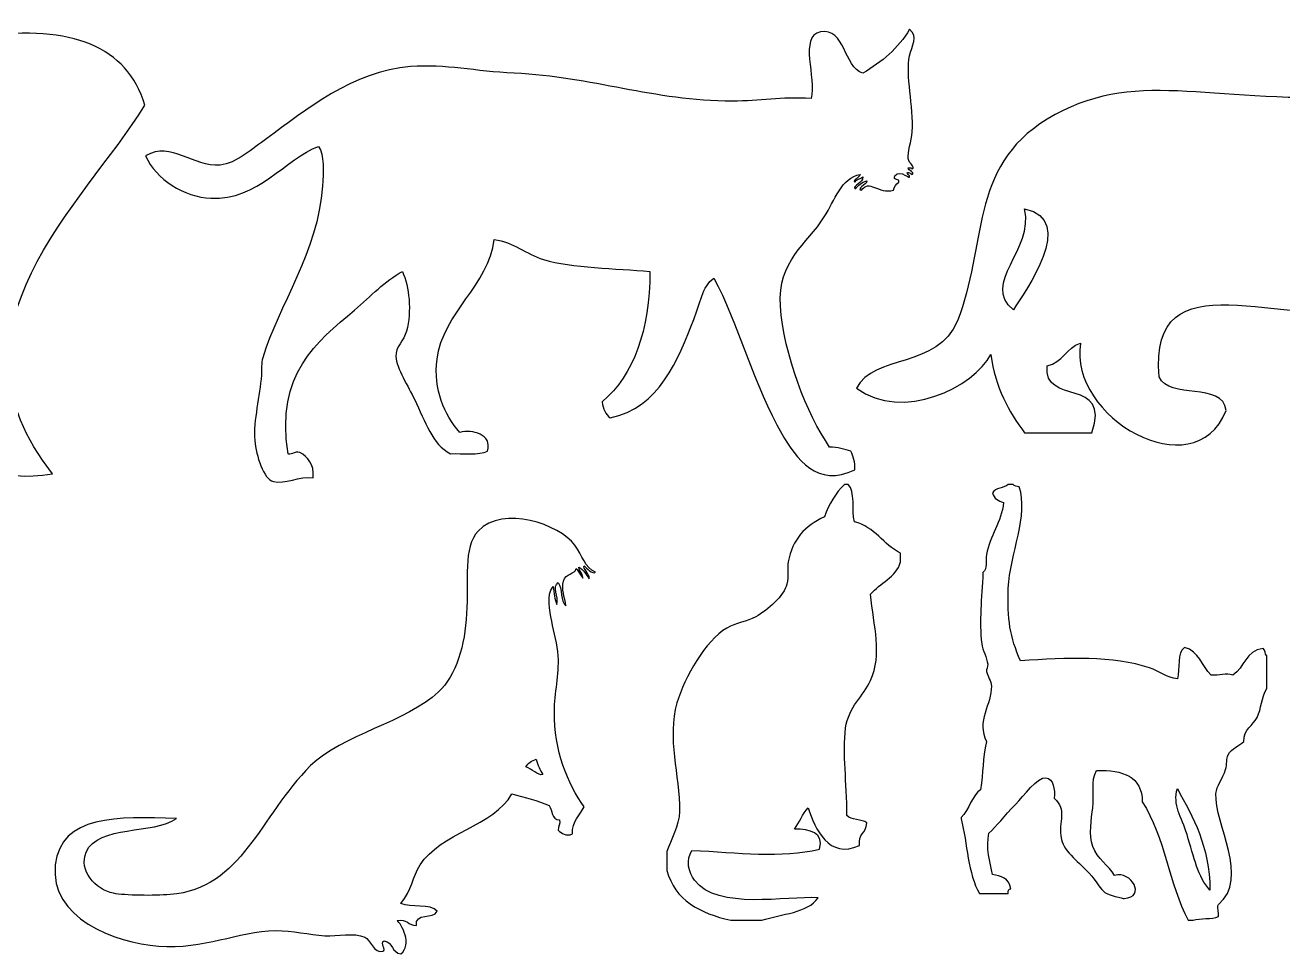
# Model space of a CAD drawing. Header units: centimetres. Extents: x -64 to 65, y -66 to 66.
# Drawn here: x 21.84 to 36.04, y -22.18 to -11.69 of the extents above; entities that cross this region are included whole.
import ezdxf

# ---------------------------------------------------------------- set-up
doc = ezdxf.new("R2010")
doc.units = ezdxf.units.CM
doc.header["$MEASUREMENT"] = 0
doc.layers.add('Layer 1', color=7, linetype='Continuous')

msp = doc.modelspace()

# ---------------------------------------------------------------- linework, layer by layer
at = {"layer": 'Layer 1'}
for points, knots in [([(21.36418, -11.81071), (22.3556, -11.68707), (22.98946, -11.92112), (23.18671, -12.59173), (23.18671, -12.59173), (22.47781, -13.74582), (20.82726, -15.10048), (22.14528, -16.75744), (22.14528, -16.75744), (20.90433, -16.95696), (20.95016, -15.86971), (20.58315, -15.19529), (20.58315, -15.19529), (19.57112, -15.79518), (18.60073, -14.81818), (17.9796, -15.71604), (17.9796, -15.71604), (17.96817, -16.16139), (18.17312, -16.39038), (18.5003, -16.49706), (18.5003, -16.49706), (18.39084, -17.07658), (17.11883, -16.7009), (16.93817, -16.49706), (16.93817, -16.49706), (16.73203, -15.59668), (17.2276, -15.39795), (17.45887, -14.93501), (17.45887, -14.93501), (17.0407, -14.32329), (16.31227, -16.53603), (15.37599, -15.45566), (15.37599, -15.45566), (16.83271, -15.26341), (16.87978, -13.66157), (17.9796, -13.11246), (17.9796, -13.11246), (19.62949, -13.1481), (21.25432, -13.75241), (21.36418, -11.81071)], [0, 0, 0, 0, 0.09090909, 0.09090909, 0.09090909, 0.09090909, 0.18181818, 0.18181818, 0.18181818, 0.18181818, 0.27272727, 0.27272727, 0.27272727, 0.27272727, 0.36363636, 0.36363636, 0.36363636, 0.36363636, 0.45454545, 0.45454545, 0.45454545, 0.45454545, 0.54545455, 0.54545455, 0.54545455, 0.54545455, 0.63636364, 0.63636364, 0.63636364, 0.63636364, 0.72727273, 0.72727273, 0.72727273, 0.72727273, 0.81818182, 0.81818182, 0.81818182, 0.81818182, 1, 1, 1, 1]), ([(31.82271, -13.38749), (31.84311, -13.4529), (31.72024, -13.30441), (31.6574, -13.38749), (31.6574, -13.38749), (31.62927, -13.45567), (31.71714, -13.40792), (31.70251, -13.46263), (31.70251, -13.46263), (31.67219, -13.48242), (31.65166, -13.51195), (31.64237, -13.5528), (31.64237, -13.5528), (31.46894, -13.59709), (31.36419, -13.42262), (31.28172, -13.5528), (31.28172, -13.5528), (31.21253, -13.53819), (31.33866, -13.48716), (31.34181, -13.4476), (31.34181, -13.4476), (31.27897, -13.4599), (31.24439, -13.50052), (31.20653, -13.53777), (31.20653, -13.53777), (31.18147, -13.497), (31.29681, -13.46821), (31.2967, -13.40249), (31.2967, -13.40249), (31.26844, -13.42429), (31.21862, -13.42461), (31.20653, -13.4626), (31.20653, -13.4626), (31.17417, -13.43889), (31.26199, -13.40884), (31.26662, -13.37246), (31.26662, -13.37246), (31.05252, -13.41061), (30.9778, -13.66736), (30.86085, -13.85337), (30.86085, -13.85337), (30.66628, -14.1628), (30.32946, -14.34502), (30.36486, -14.86037), (30.36486, -14.86037), (30.40222, -15.40345), (30.66397, -16.08611), (30.92096, -16.45345), (30.92096, -16.45345), (31.01399, -16.45567), (31.08773, -16.4771), (31.16141, -16.49856), (31.16141, -16.49856), (31.18512, -16.56002), (31.21086, -16.61942), (31.20652, -16.70896), (31.20652, -16.70896), (30.78041, -16.91814), (30.54554, -16.58757), (30.37991, -16.30314), (30.37991, -16.30314), (30.07678, -15.78249), (29.87633, -15.03055), (29.61344, -14.54475), (29.61344, -14.54475), (29.4826, -14.63664), (29.45392, -14.8437), (29.38799, -15.01065), (29.38799, -15.01065), (29.2113, -15.45811), (28.99498, -16.01713), (28.44118, -16.1228), (28.44118, -16.1228), (28.39234, -16.08142), (28.36014, -16.02345), (28.35101, -15.94246), (28.35101, -15.94246), (28.71444, -15.63456), (28.88494, -15.13379), (28.89206, -14.46958), (28.89206, -14.46958), (28.50836, -14.43286), (28.01052, -14.43376), (27.68971, -14.33432), (27.68971, -14.33432), (27.49024, -14.27249), (27.34792, -14.13694), (27.13361, -14.10887), (27.13361, -14.10887), (27.07262, -14.62491), (26.55428, -14.93252), (26.48734, -15.46153), (26.48734, -15.46153), (26.44363, -15.80745), (26.56947, -16.08428), (26.74282, -16.28814), (26.74282, -16.28814), (26.8858, -16.2494), (27.11096, -16.30806), (27.05847, -16.49856), (27.05847, -16.49856), (26.95877, -16.5492), (26.78103, -16.52168), (26.63762, -16.52862), (26.63762, -16.52862), (26.43191, -16.41937), (26.35732, -16.17159), (26.23185, -15.91241), (26.23185, -15.91241), (26.167, -15.77842), (26.02778, -15.55681), (26.02148, -15.43148), (26.02148, -15.43148), (26.01611, -15.32636), (26.11456, -15.24593), (26.14168, -15.14592), (26.14168, -15.14592), (26.2042, -14.9152), (26.17227, -14.64414), (26.09662, -14.46959), (26.09662, -14.46959), (25.89937, -14.57664), (25.73933, -14.74918), (25.55557, -14.90546), (25.55557, -14.90546), (25.12475, -15.2718), (24.66493, -15.62142), (24.8041, -16.52863), (24.8041, -16.52863), (24.82341, -16.55665), (24.87877, -16.4941), (24.93933, -16.5136), (24.93933, -16.5136), (25.03029, -16.56792), (25.09943, -16.64407), (25.08967, -16.79916), (25.08967, -16.79916), (24.93433, -16.77649), (24.76582, -16.87713), (24.63874, -16.84422), (24.63874, -16.84422), (24.53121, -16.81641), (24.442, -16.55209), (24.42837, -16.37834), (24.42837, -16.37834), (24.41054, -16.15135), (24.48843, -15.87307), (24.50351, -15.64193), (24.50351, -15.64193), (24.50843, -15.56679), (24.50031, -15.5071), (24.51854, -15.44651), (24.51854, -15.44651), (24.6966, -14.85469), (25.1415, -14.24141), (25.19484, -13.50775), (25.19484, -13.50775), (25.20656, -13.34627), (25.21225, -13.15191), (25.14978, -13.05687), (25.14978, -13.05687), (24.77709, -13.18964), (24.46139, -13.67248), (23.93238, -13.64303), (23.93238, -13.64303), (23.63311, -13.62636), (23.30995, -13.43369), (23.19599, -13.16207), (23.19599, -13.16207), (23.4847, -12.99284), (23.73648, -13.29516), (24.0376, -13.26729), (24.0376, -13.26729), (24.21614, -13.25073), (24.40622, -13.08123), (24.56362, -12.9667), (24.56362, -12.9667), (25.00106, -12.64854), (25.53954, -12.20499), (26.18684, -12.15512), (26.18684, -12.15512), (26.58956, -12.12408), (26.9119, -12.20994), (27.35913, -12.23029), (27.35913, -12.23029), (28.2458, -12.27056), (28.92419, -12.54456), (29.82388, -12.54591), (29.82388, -12.54591), (30.14014, -12.54636), (30.36395, -12.49418), (30.71066, -12.51583), (30.71066, -12.51583), (30.77284, -12.28405), (30.57109, -11.81371), (30.81588, -11.76439), (30.81588, -11.76439), (31.09819, -11.70753), (31.07705, -12.16259), (31.29679, -12.23029), (31.29679, -12.23029), (31.51041, -12.10321), (31.69665, -11.9488), (31.82281, -11.7343), (31.82281, -11.7343), (31.92605, -11.81749), (31.84829, -11.91964), (31.82281, -12.03489), (31.82281, -12.03489), (31.77651, -12.24489), (31.87144, -12.60811), (31.85289, -12.89156), (31.85289, -12.89156), (31.8458, -12.9994), (31.7991, -13.12863), (31.80783, -13.19215), (31.80783, -13.19215), (31.81683, -13.25779), (31.89221, -13.28153), (31.85289, -13.31235), (31.85289, -13.31235), (31.85046, -13.29478), (31.82551, -13.29968), (31.80783, -13.29735), (31.80783, -13.29735), (31.80783, -13.32878), (31.88969, -13.35384), (31.85289, -13.37252), (31.85289, -13.37252), (31.80985, -13.34019), (31.7713, -13.34257), (31.82271, -13.38749)], [0, 0, 0, 0, 0.01694915, 0.01694915, 0.01694915, 0.01694915, 0.03389831, 0.03389831, 0.03389831, 0.03389831, 0.05084746, 0.05084746, 0.05084746, 0.05084746, 0.06779661, 0.06779661, 0.06779661, 0.06779661, 0.08474576, 0.08474576, 0.08474576, 0.08474576, 0.10169492, 0.10169492, 0.10169492, 0.10169492, 0.11864407, 0.11864407, 0.11864407, 0.11864407, 0.13559322, 0.13559322, 0.13559322, 0.13559322, 0.15254237, 0.15254237, 0.15254237, 0.15254237, 0.16949153, 0.16949153, 0.16949153, 0.16949153, 0.18644068, 0.18644068, 0.18644068, 0.18644068, 0.20338983, 0.20338983, 0.20338983, 0.20338983, 0.22033898, 0.22033898, 0.22033898, 0.22033898, 0.23728814, 0.23728814, 0.23728814, 0.23728814, 0.25423729, 0.25423729, 0.25423729, 0.25423729, 0.27118644, 0.27118644, 0.27118644, 0.27118644, 0.28813559, 0.28813559, 0.28813559, 0.28813559, 0.30508475, 0.30508475, 0.30508475, 0.30508475, 0.3220339, 0.3220339, 0.3220339, 0.3220339, 0.33898305, 0.33898305, 0.33898305, 0.33898305, 0.3559322, 0.3559322, 0.3559322, 0.3559322, 0.37288136, 0.37288136, 0.37288136, 0.37288136, 0.38983051, 0.38983051, 0.38983051, 0.38983051, 0.40677966, 0.40677966, 0.40677966, 0.40677966, 0.42372881, 0.42372881, 0.42372881, 0.42372881, 0.44067797, 0.44067797, 0.44067797, 0.44067797, 0.45762712, 0.45762712, 0.45762712, 0.45762712, 0.47457627, 0.47457627, 0.47457627, 0.47457627, 0.49152542, 0.49152542, 0.49152542, 0.49152542, 0.50847458, 0.50847458, 0.50847458, 0.50847458, 0.52542373, 0.52542373, 0.52542373, 0.52542373, 0.54237288, 0.54237288, 0.54237288, 0.54237288, 0.55932203, 0.55932203, 0.55932203, 0.55932203, 0.57627119, 0.57627119, 0.57627119, 0.57627119, 0.59322034, 0.59322034, 0.59322034, 0.59322034, 0.61016949, 0.61016949, 0.61016949, 0.61016949, 0.62711864, 0.62711864, 0.62711864, 0.62711864, 0.6440678, 0.6440678, 0.6440678, 0.6440678, 0.66101695, 0.66101695, 0.66101695, 0.66101695, 0.6779661, 0.6779661, 0.6779661, 0.6779661, 0.69491525, 0.69491525, 0.69491525, 0.69491525, 0.71186441, 0.71186441, 0.71186441, 0.71186441, 0.72881356, 0.72881356, 0.72881356, 0.72881356, 0.74576271, 0.74576271, 0.74576271, 0.74576271, 0.76271186, 0.76271186, 0.76271186, 0.76271186, 0.77966102, 0.77966102, 0.77966102, 0.77966102, 0.79661017, 0.79661017, 0.79661017, 0.79661017, 0.81355932, 0.81355932, 0.81355932, 0.81355932, 0.83050847, 0.83050847, 0.83050847, 0.83050847, 0.84745763, 0.84745763, 0.84745763, 0.84745763, 0.86440678, 0.86440678, 0.86440678, 0.86440678, 0.88135593, 0.88135593, 0.88135593, 0.88135593, 0.89830508, 0.89830508, 0.89830508, 0.89830508, 0.91525424, 0.91525424, 0.91525424, 0.91525424, 0.93220339, 0.93220339, 0.93220339, 0.93220339, 0.94915254, 0.94915254, 0.94915254, 0.94915254, 0.96610169, 0.96610169, 0.96610169, 0.96610169, 1, 1, 1, 1]), ([(33.75552, -15.28151), (33.58934, -15.3262), (33.55653, -15.50429), (33.3759, -15.53456), (33.3759, -15.53456), (33.33285, -15.99943), (34.10226, -15.65177), (33.88207, -16.29378), (33.88207, -16.29378), (33.62902, -16.29378), (33.3759, -16.29378), (33.12285, -16.29378), (33.12285, -16.29378), (32.94479, -16.05007), (32.78839, -15.78467), (32.74323, -15.40803), (32.74323, -15.40803), (32.55445, -15.77183), (31.7453, -16.17588), (31.22476, -15.78765), (31.22476, -15.78765), (31.41166, -15.40747), (32.14797, -15.56455), (32.36361, -15.02843), (32.36361, -15.02843), (32.70003, -14.19211), (32.48516, -13.29366), (33.37591, -12.75074), (33.37591, -12.75074), (34.34778, -12.15847), (35.20169, -12.57313), (36.7924, -12.49772), (36.7924, -12.49772), (37.27185, -12.47499), (37.64076, -12.18466), (38.18429, -12.24462), (38.18429, -12.24462), (39.05318, -12.34043), (39.70353, -13.26006), (40.71498, -13.13037), (40.71498, -13.13037), (40.45976, -13.53463), (41.18157, -14.64006), (40.58848, -15.02844), (40.58848, -15.02844), (39.7629, -14.92544), (39.07689, -13.91589), (38.18429, -14.64882), (38.18429, -14.64882), (38.00331, -15.63124), (38.84776, -15.58814), (38.94351, -16.29379), (38.94351, -16.29379), (38.22691, -16.36065), (38.18588, -16.31639), (37.42504, -16.29379), (37.42504, -16.29379), (37.17321, -15.99732), (37.13352, -15.48866), (37.17199, -14.9019), (37.17199, -14.9019), (36.01671, -15.12322), (34.52497, -14.28008), (34.6413, -15.66112), (34.6413, -15.66112), (34.75571, -15.92626), (35.35552, -15.70613), (35.40047, -16.04074), (35.40047, -16.04074), (35.03245, -16.94117), (33.60984, -16.10638), (33.75552, -15.28151)], [0, 0, 0, 0, 0.05263158, 0.05263158, 0.05263158, 0.05263158, 0.10526316, 0.10526316, 0.10526316, 0.10526316, 0.15789474, 0.15789474, 0.15789474, 0.15789474, 0.21052632, 0.21052632, 0.21052632, 0.21052632, 0.26315789, 0.26315789, 0.26315789, 0.26315789, 0.31578947, 0.31578947, 0.31578947, 0.31578947, 0.36842105, 0.36842105, 0.36842105, 0.36842105, 0.42105263, 0.42105263, 0.42105263, 0.42105263, 0.47368421, 0.47368421, 0.47368421, 0.47368421, 0.52631579, 0.52631579, 0.52631579, 0.52631579, 0.57894737, 0.57894737, 0.57894737, 0.57894737, 0.63157895, 0.63157895, 0.63157895, 0.63157895, 0.68421053, 0.68421053, 0.68421053, 0.68421053, 0.73684211, 0.73684211, 0.73684211, 0.73684211, 0.78947368, 0.78947368, 0.78947368, 0.78947368, 0.84210526, 0.84210526, 0.84210526, 0.84210526, 0.89473684, 0.89473684, 0.89473684, 0.89473684, 1, 1, 1, 1]), ([(32.99629, -14.90192), (33.12295, -14.70301), (33.72437, -13.87491), (33.12284, -13.76307), (33.12284, -13.76307), (33.234, -14.22014), (32.62881, -14.60746), (32.99629, -14.90192)], [0, 0, 0, 0, 0.33333333, 0.33333333, 0.33333333, 0.33333333, 1, 1, 1, 1]), ([(31.08751, -16.87499), (31.10161, -16.87499), (31.11571, -16.87499), (31.12984, -16.87499), (31.12984, -16.87499), (31.21392, -16.9555), (31.16947, -17.1646), (31.20043, -17.2983), (31.20043, -17.2983), (31.43633, -17.35397), (31.52238, -17.55955), (31.72245, -17.65102), (31.72245, -17.65102), (31.72245, -17.68399), (31.72245, -17.71687), (31.72245, -17.74982), (31.72245, -17.74982), (31.66911, -17.93164), (31.48697, -17.98464), (31.38381, -18.11666), (31.38381, -18.11666), (31.41662, -18.4803), (31.5193, -18.79307), (31.38381, -19.09027), (31.38381, -19.09027), (31.30504, -19.26299), (31.13198, -19.39272), (31.10161, -19.62645), (31.10161, -19.62645), (31.06295, -19.92437), (31.11749, -20.23523), (31.11571, -20.61414), (31.11571, -20.61414), (31.16175, -20.67161), (31.28417, -20.65264), (31.34148, -20.69878), (31.34148, -20.69878), (31.32717, -20.82689), (31.24573, -20.81784), (31.25684, -20.95278), (31.25684, -20.95278), (30.9118, -21.11357), (30.75662, -20.77093), (30.67833, -20.52947), (30.67833, -20.52947), (30.61375, -20.59654), (30.58189, -20.69648), (30.5231, -20.76934), (30.5231, -20.76934), (30.69431, -20.76693), (30.86576, -20.80921), (30.8053, -20.99508), (30.8053, -20.99508), (30.37996, -21.10044), (29.87979, -21.03326), (29.3661, -21.00918), (29.3661, -21.00918), (29.29612, -21.11533), (29.32723, -21.26194), (29.3943, -21.34782), (29.3943, -21.34782), (29.66182, -21.69051), (30.43115, -21.52215), (30.79117, -21.54538), (30.79117, -21.54538), (30.67102, -21.72149), (30.3758, -21.7226), (30.15622, -21.79935), (30.15622, -21.79935), (30.03867, -21.79935), (29.92103, -21.79935), (29.80348, -21.79935), (29.80348, -21.79935), (29.45648, -21.71836), (29.17147, -21.57538), (29.08389, -21.23497), (29.08389, -21.23497), (29.08389, -21.16443), (29.08389, -21.09387), (29.08389, -21.0233), (29.08389, -21.0233), (29.12286, -20.89125), (29.22351, -20.72697), (29.22497, -20.57179), (29.22497, -20.57179), (29.22899, -20.15325), (29.08006, -19.74256), (29.19677, -19.34423), (29.19677, -19.34423), (29.28173, -19.05425), (29.51813, -18.63996), (29.76118, -18.49764), (29.76118, -18.49764), (29.86111, -18.43909), (29.98835, -18.42477), (30.08572, -18.37067), (30.08572, -18.37067), (30.225, -18.2932), (30.406, -18.12995), (30.43846, -18.0038), (30.43846, -18.0038), (30.46248, -17.9104), (30.43814, -17.82312), (30.45256, -17.74983), (30.45256, -17.74983), (30.5031, -17.49379), (30.63957, -17.34541), (30.86179, -17.24188), (30.86179, -17.24188), (30.91646, -17.09896), (30.98575, -16.9708), (31.08751, -16.87499)], [0, 0, 0, 0, 0.03448276, 0.03448276, 0.03448276, 0.03448276, 0.06896552, 0.06896552, 0.06896552, 0.06896552, 0.10344828, 0.10344828, 0.10344828, 0.10344828, 0.13793103, 0.13793103, 0.13793103, 0.13793103, 0.17241379, 0.17241379, 0.17241379, 0.17241379, 0.20689655, 0.20689655, 0.20689655, 0.20689655, 0.24137931, 0.24137931, 0.24137931, 0.24137931, 0.27586207, 0.27586207, 0.27586207, 0.27586207, 0.31034483, 0.31034483, 0.31034483, 0.31034483, 0.34482759, 0.34482759, 0.34482759, 0.34482759, 0.37931034, 0.37931034, 0.37931034, 0.37931034, 0.4137931, 0.4137931, 0.4137931, 0.4137931, 0.44827586, 0.44827586, 0.44827586, 0.44827586, 0.48275862, 0.48275862, 0.48275862, 0.48275862, 0.51724138, 0.51724138, 0.51724138, 0.51724138, 0.55172414, 0.55172414, 0.55172414, 0.55172414, 0.5862069, 0.5862069, 0.5862069, 0.5862069, 0.62068966, 0.62068966, 0.62068966, 0.62068966, 0.65517241, 0.65517241, 0.65517241, 0.65517241, 0.68965517, 0.68965517, 0.68965517, 0.68965517, 0.72413793, 0.72413793, 0.72413793, 0.72413793, 0.75862069, 0.75862069, 0.75862069, 0.75862069, 0.79310345, 0.79310345, 0.79310345, 0.79310345, 0.82758621, 0.82758621, 0.82758621, 0.82758621, 0.86206897, 0.86206897, 0.86206897, 0.86206897, 0.89655172, 0.89655172, 0.89655172, 0.89655172, 0.93103448, 0.93103448, 0.93103448, 0.93103448, 1, 1, 1, 1]), ([(32.93877, -16.876), (32.95697, -16.876), (32.97515, -16.876), (32.9933, -16.876), (32.9933, -16.876), (33.00489, -16.89627), (33.03722, -16.89574), (33.06151, -16.90328), (33.06151, -16.90328), (33.1733, -17.21488), (32.95629, -17.66438), (32.93877, -18.04863), (32.93877, -18.04863), (32.923, -18.39447), (32.95959, -18.60378), (33.07514, -18.86675), (33.07514, -18.86675), (33.60714, -18.83516), (34.11953, -18.80563), (34.53413, -18.94856), (34.53413, -18.94856), (34.64213, -18.98579), (34.73323, -19.05791), (34.84777, -19.0713), (34.84777, -19.0713), (34.88172, -18.95983), (34.83856, -18.77121), (34.92958, -18.71678), (34.92958, -18.71678), (35.09272, -18.75813), (35.12677, -18.92863), (35.22951, -19.03042), (35.22951, -19.03042), (35.32786, -19.03981), (35.394, -19.00023), (35.47496, -19.03042), (35.47496, -19.03042), (35.60535, -18.94718), (35.61987, -18.74806), (35.81588, -18.73044), (35.81588, -18.73044), (35.84223, -18.74497), (35.83485, -18.79325), (35.85676, -18.81225), (35.85676, -18.81225), (35.85676, -18.93499), (35.85676, -19.05768), (35.85676, -19.18042), (35.85676, -19.18042), (35.79474, -19.29588), (35.79908, -19.40066), (35.74767, -19.50766), (35.74767, -19.50766), (35.70272, -19.6013), (35.59553, -19.63715), (35.5977, -19.78037), (35.5977, -19.78037), (35.54918, -19.83038), (35.45922, -19.85501), (35.4204, -19.93036), (35.4204, -19.93036), (35.39855, -19.97285), (35.41146, -20.03582), (35.39317, -20.094), (35.39317, -20.094), (35.35967, -20.20044), (35.28895, -20.28527), (35.28408, -20.36671), (35.28408, -20.36671), (35.26347, -20.71257), (35.67315, -21.3209), (35.31131, -21.62115), (35.31131, -21.62115), (35.29332, -21.6611), (35.32004, -21.69153), (35.31131, -21.75752), (35.31131, -21.75752), (35.23784, -21.79311), (35.10507, -21.76937), (35.02503, -21.79842), (35.02503, -21.79842), (35.00683, -21.79842), (34.98865, -21.79842), (34.97045, -21.79842), (34.97045, -21.79842), (34.75201, -21.39512), (34.70751, -20.851), (34.45229, -20.46214), (34.45229, -20.46214), (34.45099, -20.17255), (34.23438, -20.09834), (33.93418, -20.10762), (33.93418, -20.10762), (33.86814, -20.22417), (33.91108, -20.38379), (33.89325, -20.53034), (33.89325, -20.53034), (33.87817, -20.65443), (33.84375, -20.83297), (33.89325, -20.96664), (33.89325, -20.96664), (33.94453, -21.10502), (34.07277, -21.17862), (34.1387, -21.2939), (34.1387, -21.2939), (34.32841, -21.23498), (34.49946, -21.53562), (34.24773, -21.55298), (34.24773, -21.55298), (34.22963, -21.55422), (34.06985, -21.51046), (34.02961, -21.4848), (34.02961, -21.4848), (33.98397, -21.45575), (33.93013, -21.35203), (33.85237, -21.26665), (33.85237, -21.26665), (33.7549, -21.1596), (33.56778, -21.02691), (33.53873, -20.88483), (33.53873, -20.88483), (33.49497, -20.67086), (33.61305, -20.55452), (33.45692, -20.42125), (33.45692, -20.42125), (33.46711, -20.31899), (33.45073, -20.20056), (33.36148, -20.18945), (33.36148, -20.18945), (33.2666, -20.17765), (33.11391, -20.39585), (33.02056, -20.48943), (33.02056, -20.48943), (32.89001, -20.62032), (32.80363, -20.74179), (32.72063, -20.81664), (32.72063, -20.81664), (32.68377, -20.97446), (32.72941, -21.14795), (32.76151, -21.28024), (32.76151, -21.28024), (32.84512, -21.2995), (32.95495, -21.31831), (32.96603, -21.44388), (32.96603, -21.44388), (32.94206, -21.44716), (32.93491, -21.46735), (32.93875, -21.49844), (32.93875, -21.49844), (32.82966, -21.49844), (32.72063, -21.49844), (32.61154, -21.49844), (32.61154, -21.49844), (32.4851, -21.27492), (32.47464, -20.93533), (32.40702, -20.65307), (32.40702, -20.65307), (32.40702, -20.64852), (32.40702, -20.64397), (32.40702, -20.63942), (32.40702, -20.63942), (32.49452, -20.55121), (32.53746, -20.3714), (32.62514, -20.32578), (32.62514, -20.32578), (32.65869, -20.11829), (32.64551, -19.98092), (32.69335, -19.78037), (32.69335, -19.78037), (32.5705, -19.55254), (32.75407, -19.35725), (32.74788, -19.15315), (32.74788, -19.15315), (32.74613, -19.09544), (32.70462, -19.04578), (32.69335, -18.98951), (32.69335, -18.98951), (32.68875, -18.96684), (32.71015, -18.93321), (32.707, -18.9077), (32.707, -18.9077), (32.6974, -18.83063), (32.64747, -18.75059), (32.63879, -18.67587), (32.63879, -18.67587), (32.60897, -18.41864), (32.63604, -18.1697), (32.65244, -17.8714), (32.65244, -17.8714), (32.70731, -17.82131), (32.68051, -17.74657), (32.69337, -17.66688), (32.69337, -17.66688), (32.72671, -17.4608), (32.8653, -17.29686), (32.88427, -17.08059), (32.88427, -17.08059), (32.82458, -17.06297), (32.7755, -17.03484), (32.76153, -16.9715), (32.76153, -16.9715), (32.78881, -16.90783), (32.89133, -16.91944), (32.93877, -16.876)], [0, 0, 0, 0, 0.01923077, 0.01923077, 0.01923077, 0.01923077, 0.03846154, 0.03846154, 0.03846154, 0.03846154, 0.05769231, 0.05769231, 0.05769231, 0.05769231, 0.07692308, 0.07692308, 0.07692308, 0.07692308, 0.09615385, 0.09615385, 0.09615385, 0.09615385, 0.11538462, 0.11538462, 0.11538462, 0.11538462, 0.13461538, 0.13461538, 0.13461538, 0.13461538, 0.15384615, 0.15384615, 0.15384615, 0.15384615, 0.17307692, 0.17307692, 0.17307692, 0.17307692, 0.19230769, 0.19230769, 0.19230769, 0.19230769, 0.21153846, 0.21153846, 0.21153846, 0.21153846, 0.23076923, 0.23076923, 0.23076923, 0.23076923, 0.25, 0.25, 0.25, 0.25, 0.26923077, 0.26923077, 0.26923077, 0.26923077, 0.28846154, 0.28846154, 0.28846154, 0.28846154, 0.30769231, 0.30769231, 0.30769231, 0.30769231, 0.32692308, 0.32692308, 0.32692308, 0.32692308, 0.34615385, 0.34615385, 0.34615385, 0.34615385, 0.36538462, 0.36538462, 0.36538462, 0.36538462, 0.38461538, 0.38461538, 0.38461538, 0.38461538, 0.40384615, 0.40384615, 0.40384615, 0.40384615, 0.42307692, 0.42307692, 0.42307692, 0.42307692, 0.44230769, 0.44230769, 0.44230769, 0.44230769, 0.46153846, 0.46153846, 0.46153846, 0.46153846, 0.48076923, 0.48076923, 0.48076923, 0.48076923, 0.5, 0.5, 0.5, 0.5, 0.51923077, 0.51923077, 0.51923077, 0.51923077, 0.53846154, 0.53846154, 0.53846154, 0.53846154, 0.55769231, 0.55769231, 0.55769231, 0.55769231, 0.57692308, 0.57692308, 0.57692308, 0.57692308, 0.59615385, 0.59615385, 0.59615385, 0.59615385, 0.61538462, 0.61538462, 0.61538462, 0.61538462, 0.63461538, 0.63461538, 0.63461538, 0.63461538, 0.65384615, 0.65384615, 0.65384615, 0.65384615, 0.67307692, 0.67307692, 0.67307692, 0.67307692, 0.69230769, 0.69230769, 0.69230769, 0.69230769, 0.71153846, 0.71153846, 0.71153846, 0.71153846, 0.73076923, 0.73076923, 0.73076923, 0.73076923, 0.75, 0.75, 0.75, 0.75, 0.76923077, 0.76923077, 0.76923077, 0.76923077, 0.78846154, 0.78846154, 0.78846154, 0.78846154, 0.80769231, 0.80769231, 0.80769231, 0.80769231, 0.82692308, 0.82692308, 0.82692308, 0.82692308, 0.84615385, 0.84615385, 0.84615385, 0.84615385, 0.86538462, 0.86538462, 0.86538462, 0.86538462, 0.88461538, 0.88461538, 0.88461538, 0.88461538, 0.90384615, 0.90384615, 0.90384615, 0.90384615, 0.92307692, 0.92307692, 0.92307692, 0.92307692, 0.94230769, 0.94230769, 0.94230769, 0.94230769, 0.96153846, 0.96153846, 0.96153846, 0.96153846, 1, 1, 1, 1]), ([(28.14696, -17.79492), (28.12783, -17.82447), (28.21057, -17.87636), (28.20519, -17.94055), (28.20519, -17.94055), (28.17005, -17.89316), (28.14219, -17.83853), (28.08867, -17.8095), (28.08867, -17.8095), (28.09068, -17.86086), (28.13037, -17.87461), (28.13238, -17.92597), (28.13238, -17.92597), (28.14669, -17.96079), (28.08034, -17.84869), (28.05957, -17.82405), (28.05957, -17.82405), (28.04547, -17.89234), (27.94127, -17.87599), (27.91394, -17.96968), (27.91394, -17.96968), (27.88949, -18.05342), (27.92788, -18.14896), (27.94304, -18.24635), (27.94304, -18.24635), (27.87613, -18.19679), (27.90811, -18.04836), (27.8557, -17.98423), (27.8557, -17.98423), (27.78424, -18.03151), (27.86433, -18.13994), (27.84112, -18.23177), (27.84112, -18.23177), (27.81532, -18.17504), (27.80649, -18.10138), (27.79746, -18.02791), (27.79746, -18.02791), (27.71695, -18.13329), (27.76169, -18.29368), (27.78288, -18.42111), (27.78288, -18.42111), (27.8036, -18.54573), (27.84799, -18.68098), (27.85569, -18.81431), (27.85569, -18.81431), (27.86773, -19.0232), (27.81492, -19.23412), (27.81203, -19.4405), (27.81203, -19.4405), (27.80584, -19.8805), (27.96509, -20.25608), (28.14694, -20.51812), (28.14694, -20.51812), (28.10064, -20.61744), (28.01182, -20.67425), (28.01584, -20.82395), (28.01584, -20.82395), (27.94038, -20.85398), (27.89926, -20.81879), (27.85569, -20.78029), (27.85569, -20.78029), (27.85249, -20.73341), (27.88149, -20.71867), (27.87027, -20.66377), (27.87027, -20.66377), (27.77751, -20.66433), (27.79013, -20.5595), (27.75375, -20.50356), (27.75375, -20.50356), (27.629, -20.44387), (27.47655, -20.41186), (27.33145, -20.37254), (27.33145, -20.37254), (27.13457, -20.73084), (26.51704, -20.81633), (26.29746, -21.17346), (26.29746, -21.17346), (26.21023, -21.31546), (26.20464, -21.45249), (26.07902, -21.61037), (26.07902, -21.61037), (26.19126, -21.66318), (26.41382, -21.60566), (26.4868, -21.69776), (26.4868, -21.69776), (26.44767, -21.78973), (26.23502, -21.70811), (26.25378, -21.85797), (26.25378, -21.85797), (26.16377, -21.85572), (26.1453, -21.78196), (26.03534, -21.79971), (26.03534, -21.79971), (26.08588, -21.84067), (26.21232, -22.07601), (26.079, -22.17836), (26.079, -22.17836), (25.97539, -22.17029), (25.99171, -22.04231), (25.88972, -22.03271), (25.88972, -22.03271), (25.83598, -22.0552), (25.92232, -22.13336), (25.87514, -22.14923), (25.87514, -22.14923), (25.77539, -22.17667), (25.73168, -22.01596), (25.67128, -21.98902), (25.67128, -21.98902), (25.54865, -21.93441), (25.36148, -21.98325), (25.21982, -21.97444), (25.21982, -21.97444), (25.03961, -21.96322), (24.85628, -21.91277), (24.66642, -21.91618), (24.66642, -21.91618), (24.22298, -21.92417), (23.86357, -22.1306), (23.34117, -22.09094), (23.34117, -22.09094), (22.84563, -22.05332), (22.10924, -21.7687), (22.17618, -21.17347), (22.17618, -21.17347), (22.23957, -20.60909), (22.87852, -20.62599), (23.54508, -20.64922), (23.54508, -20.64922), (23.28798, -20.83112), (22.66013, -20.71941), (22.52567, -21.02787), (22.52567, -21.02787), (22.43436, -21.23734), (22.63037, -21.45247), (22.8315, -21.49388), (22.8315, -21.49388), (22.9594, -21.52023), (23.29203, -21.52325), (23.47229, -21.50841), (23.47229, -21.50841), (24.29379, -21.44099), (24.47694, -20.62864), (25.05963, -20.05214), (25.05963, -20.05214), (25.40311, -19.71231), (26.15299, -19.55316), (26.50134, -19.22206), (26.50134, -19.22206), (26.70727, -19.02632), (26.80066, -18.69734), (26.82172, -18.33375), (26.82172, -18.33375), (26.84307, -17.96561), (26.77867, -17.58487), (26.95277, -17.4017), (26.95277, -17.4017), (27.23627, -17.10344), (27.86693, -17.32762), (28.04494, -17.56193), (28.04494, -17.56193), (28.13278, -17.67753), (28.15268, -17.81477), (28.27796, -17.86774), (28.27796, -17.86774), (28.24266, -17.89263), (28.17725, -17.82347), (28.14696, -17.79492)], [0, 0, 0, 0, 0.02325581, 0.02325581, 0.02325581, 0.02325581, 0.04651163, 0.04651163, 0.04651163, 0.04651163, 0.06976744, 0.06976744, 0.06976744, 0.06976744, 0.09302326, 0.09302326, 0.09302326, 0.09302326, 0.11627907, 0.11627907, 0.11627907, 0.11627907, 0.13953488, 0.13953488, 0.13953488, 0.13953488, 0.1627907, 0.1627907, 0.1627907, 0.1627907, 0.18604651, 0.18604651, 0.18604651, 0.18604651, 0.20930233, 0.20930233, 0.20930233, 0.20930233, 0.23255814, 0.23255814, 0.23255814, 0.23255814, 0.25581395, 0.25581395, 0.25581395, 0.25581395, 0.27906977, 0.27906977, 0.27906977, 0.27906977, 0.30232558, 0.30232558, 0.30232558, 0.30232558, 0.3255814, 0.3255814, 0.3255814, 0.3255814, 0.34883721, 0.34883721, 0.34883721, 0.34883721, 0.37209302, 0.37209302, 0.37209302, 0.37209302, 0.39534884, 0.39534884, 0.39534884, 0.39534884, 0.41860465, 0.41860465, 0.41860465, 0.41860465, 0.44186047, 0.44186047, 0.44186047, 0.44186047, 0.46511628, 0.46511628, 0.46511628, 0.46511628, 0.48837209, 0.48837209, 0.48837209, 0.48837209, 0.51162791, 0.51162791, 0.51162791, 0.51162791, 0.53488372, 0.53488372, 0.53488372, 0.53488372, 0.55813953, 0.55813953, 0.55813953, 0.55813953, 0.58139535, 0.58139535, 0.58139535, 0.58139535, 0.60465116, 0.60465116, 0.60465116, 0.60465116, 0.62790698, 0.62790698, 0.62790698, 0.62790698, 0.65116279, 0.65116279, 0.65116279, 0.65116279, 0.6744186, 0.6744186, 0.6744186, 0.6744186, 0.69767442, 0.69767442, 0.69767442, 0.69767442, 0.72093023, 0.72093023, 0.72093023, 0.72093023, 0.74418605, 0.74418605, 0.74418605, 0.74418605, 0.76744186, 0.76744186, 0.76744186, 0.76744186, 0.79069767, 0.79069767, 0.79069767, 0.79069767, 0.81395349, 0.81395349, 0.81395349, 0.81395349, 0.8372093, 0.8372093, 0.8372093, 0.8372093, 0.86046512, 0.86046512, 0.86046512, 0.86046512, 0.88372093, 0.88372093, 0.88372093, 0.88372093, 0.90697674, 0.90697674, 0.90697674, 0.90697674, 0.93023256, 0.93023256, 0.93023256, 0.93023256, 0.95348837, 0.95348837, 0.95348837, 0.95348837, 1, 1, 1, 1]), ([(27.68095, -20.15411), (27.65166, -20.10085), (27.62303, -20.04703), (27.60814, -19.97935), (27.60814, -19.97935), (27.56038, -19.99956), (27.51011, -20.01726), (27.49167, -20.06677), (27.49167, -20.06677), (27.555, -20.08616), (27.63134, -20.16932), (27.68095, -20.15411)], [0, 0, 0, 0, 0.25, 0.25, 0.25, 0.25, 0.5, 0.5, 0.5, 0.5, 1, 1, 1, 1]), ([(34.95683, -20.83022), (35.03724, -21.09171), (35.08018, -21.3102), (35.21583, -21.45747), (35.21583, -21.45747), (35.2121, -20.95672), (35.02671, -20.63763), (34.84774, -20.31209), (34.84774, -20.31209), (34.79223, -20.49685), (34.89579, -20.63194), (34.95683, -20.83022)], [0, 0, 0, 0, 0.25, 0.25, 0.25, 0.25, 0.5, 0.5, 0.5, 0.5, 1, 1, 1, 1])]:
    msp.add_open_spline(points, degree=3, knots=knots, dxfattribs=at)

doc.saveas('drawing.dxf')
